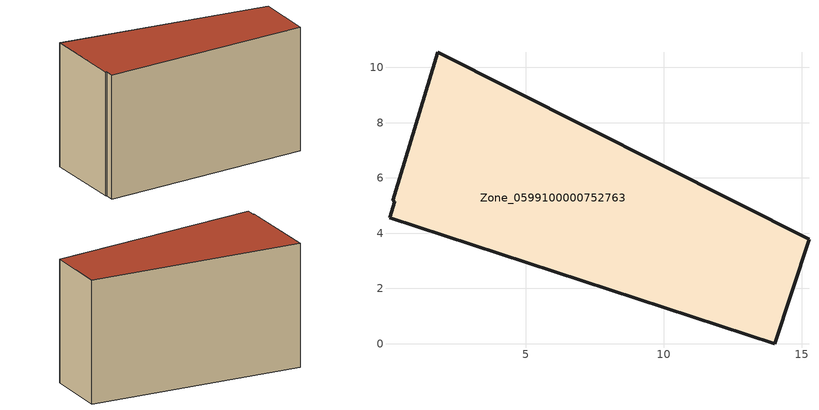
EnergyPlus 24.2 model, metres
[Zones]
Zone_0599100000752763
 floor ground (C_G): 0.25,5.16 0.18,5.18 1.82,10.55 15.26,3.79 14.02,0 0.07,4.56 z3.64
 wall outside (C_F): 14.02,0 15.26,3.79 1.82,10.55 0.18,5.18 0.25,5.16 0.07,4.56 14.02,0 z3.64:12.66
 roof outside (C_R): 0.25,5.16 0.07,4.56 14.02,0 15.26,3.79 1.82,10.55 0.18,5.18 z12.66
[BUILDING]
Pand.0599100000752763: North Axis=0; Terrain=City; Loads Convergence Tolerance Value=0.04; Temperature Convergence Tolerance Value=0.4; Solar Distribution=FullExterior; Maximum Number of Warmup Days=25; Minimum Number of Warmup Days=1
[Site:Location]
Rotterdam.The.Hague.AP_ZH_NLD Design_Conditions: Latitude=51.96; Longitude=4.45; Time Zone=1; Elevation=-4.5
[SITE:GROUNDTEMPERATURE:BUILDINGSURFACE]
18, 18, 18, 18, 18, 18, 18, 18, 18, 18, 18, 18
[MATERIAL] Thermal Absorptance=0.9; Solar Absorptance=0.7; Visible Absorptance=0.7
Name | Roughness | Thickness | Conductivity | Density | Specific Heat
G.TC.2006-2014 | MediumSmooth | 0.15 | 0.06 | 540 | 1210
F.TC.2006-2014 | Rough | 0.3 | 0.12 | 1920 | 840
R.TC.2006-2014 | MediumRough | 0.2 | 0.08 | 1500 | 1000
[CONSTRUCTION]
C_G: G.TC.2006-2014
C_F: F.TC.2006-2014
C_R: R.TC.2006-2014
[ZONE]
Zone_0599100000752763: Type=1; Multiplier=1; Ceiling Height=Autocalculate; Volume=Autocalculate; Floor Area=autocalculate; Part of Total Floor Area=Yes
[ZONEINFILTRATION:DESIGNFLOWRATE]
Infil_Zone_0599100000752763: Zone or ZoneList or Space or SpaceList=Zone_0599100000752763; Schedule=AlwaysOn; Design Flow Rate Calculation Method=Flow/Area; Flow Rate per Floor Area=0.0015; Constant Term Coefficient=1; Temperature Term Coefficient=0; Velocity Term Coefficient=0; Velocity Squared Term Coefficient=0
[HVACTEMPLATE:ZONE:IDEALLOADSAIRSYSTEM]
Zone_0599100000752763: Maximum Heating Supply Air Temperature=50; Minimum Cooling Supply Air Temperature=13; Maximum Heating Supply Air Humidity Ratio=0.0156; Minimum Cooling Supply Air Humidity Ratio=0.0077; Heating Limit=NoLimit; Cooling Limit=NoLimit; Dehumidification Control Type=ConstantSensibleHeatRatio; Cooling Sensible Heat Ratio=0.7; Dehumidification Setpoint=60; Humidification Control Type=None; Humidification Setpoint=30; Outdoor Air Method=None; Outdoor Air Flow Rate per Person=0.00944; Outdoor Air Flow Rate per Zone Floor Area=0; Outdoor Air Flow Rate per Zone=0; Demand Controlled Ventilation Type=None; Outdoor Air Economizer Type=NoEconomizer; Heat Recovery Type=None; Sensible Heat Recovery Effectiveness=0.7; Latent Heat Recovery Effectiveness=0.65
[ZONECONTROL:THERMOSTAT]
ThermostatControl_Zone_0599100000752763: Zone or ZoneList=Zone_0599100000752763; Control Type Schedule=DualSetpointControlType; Control 1=Thermostat_Zone_0599100000752763; Temperature Difference Between Cutout And Setpoint=0
[THERMOSTATSETPOINT:DUALSETPOINT]
Thermostat_Zone_0599100000752763: Heating Setpoint Temperature Schedule=HeatingSetpoint_Zone_0599100000752763; Cooling Setpoint Temperature Schedule=CoolingSetpoint_Zone_0599100000752763
[SCHEDULE:COMPACT]
HeatingSetpoint_Zone_0599100000752763: Through: 12/31, For: AllDays, Until: 24:00, 21
CoolingSetpoint_Zone_0599100000752763: Through: 12/31, For: AllDays, Until: 24:00, 24
DualSetpointControlType: Through: 12/31, For: AllDays, Until: 24:00, 4
AlwaysOn: Through: 12/31, For: AllDays, Until: 24:00, 1
